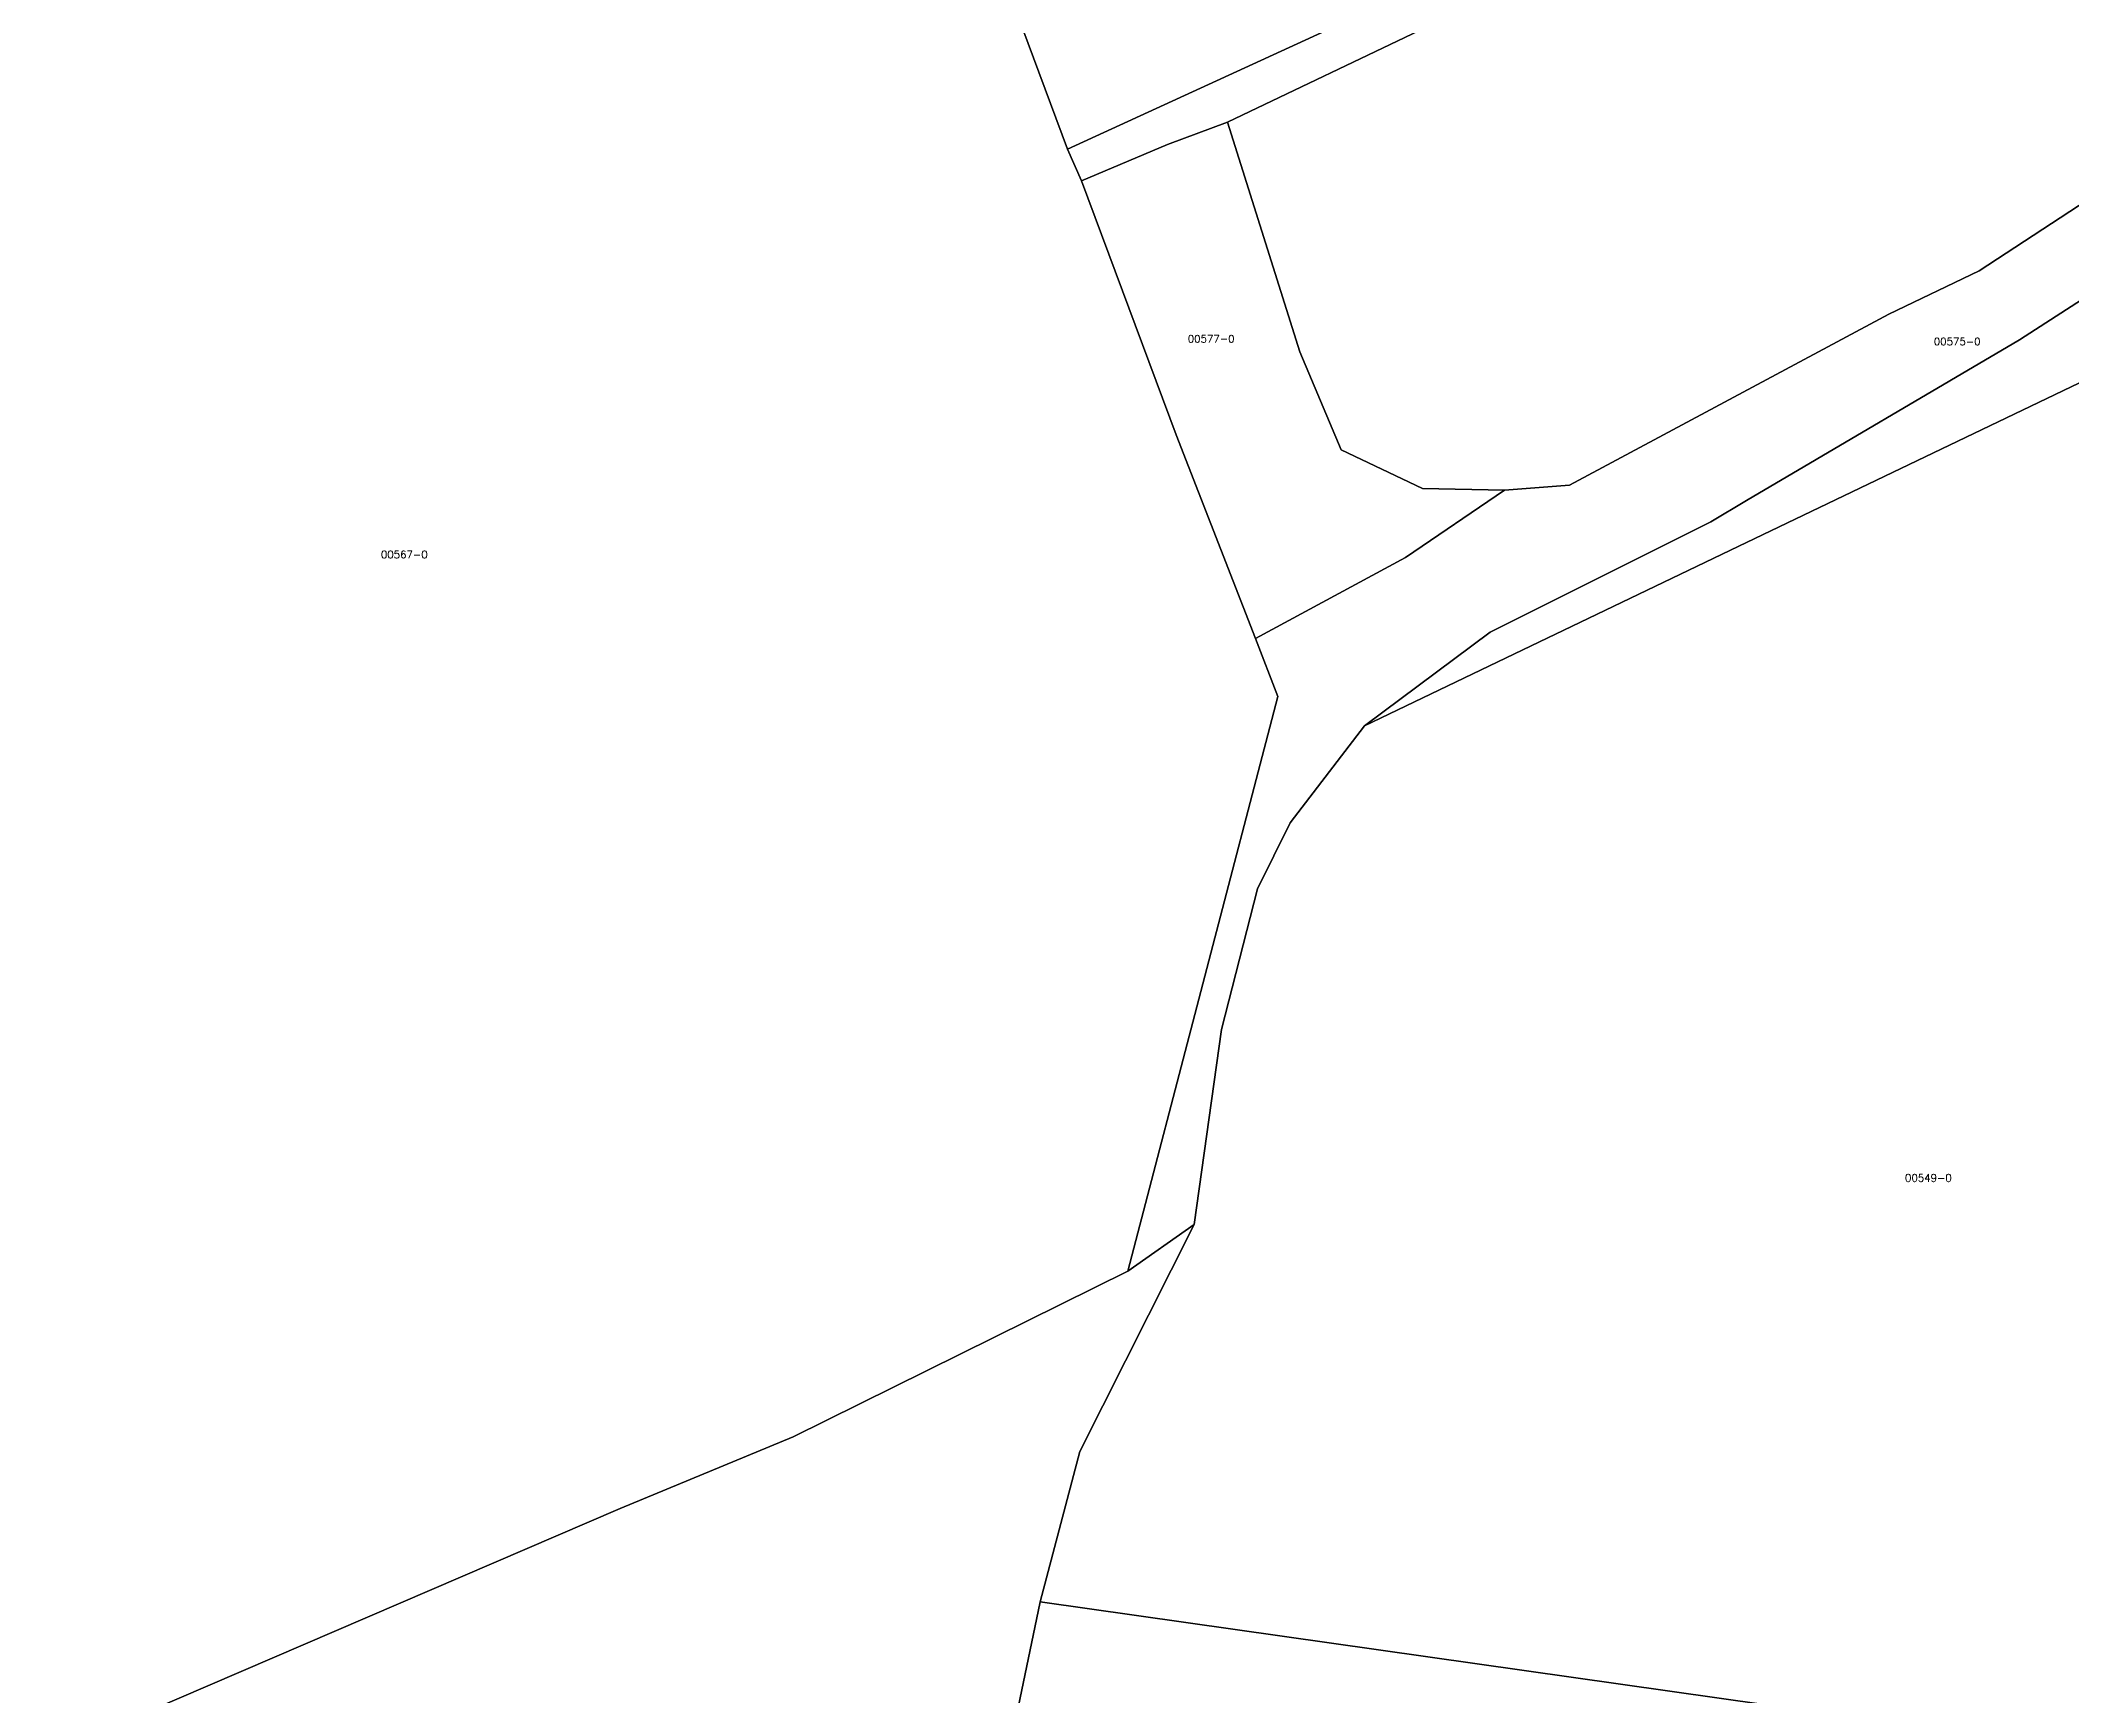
# Model space of a CAD drawing. Header units: metres. Extents: x 7423707 to 7427500, y 4706661 to 4708784.
# Drawn here: x 7424634.3 to 7424906, y 4707414.9 to 4707636.3 of the extents above; entities that cross this region are included whole.
import ezdxf

# ---------------------------------------------------------------- set-up
doc = ezdxf.new("R2010")
doc.units = ezdxf.units.M
doc.layers.add('Numrat_Parcelave', color=7, linetype='Continuous')
doc.layers.add('Parcelat_kadastrale2021', color=7, linetype='Continuous')
doc.styles.get("Standard").update_dxf_attribs({"font": 'simplex.shx'})

msp = doc.modelspace()

# ---------------------------------------------------------------- linework, layer by layer
at = {"layer": 'Parcelat_kadastrale2021'}
for points in [[(7424900.73, 4707706.83), (7424923.11, 4707727.14), (7424926.53, 4707719.15), (7424916.86, 4707713.77), (7424915.59, 4707705.96), (7424918.51, 4707695.01), (7424911.62, 4707704.56), (7424906.76, 4707704.74), (7424889.3, 4707685.16), (7424878.24, 4707668.16), (7424850.25, 4707654.44), (7424819.75, 4707638.12), (7424793.06, 4707625.38), (7424785.03, 4707622.4), (7424773.5, 4707617.52), (7424771.66, 4707621.78), (7424819.11, 4707643.59), (7424849.79, 4707659.09), (7424872.51, 4707672.74), (7424885.88, 4707689.33), (7424888, 4707691.82)], [(7424885.74, 4707710.88), (7424886.03, 4707705.8), (7424863.93, 4707684.8), (7424846.83, 4707662.33), (7424870.79, 4707674.7), (7424885.88, 4707689.33), (7424872.51, 4707672.74), (7424849.79, 4707659.09), (7424819.11, 4707643.59), (7424771.66, 4707621.78), (7424758.7, 4707656.56), (7424740.78, 4707703.99), (7424753.34, 4707707.23), (7424755.79, 4707702.95), (7424770.44, 4707660.48), (7424816.67, 4707680.01)], [(7424830.12, 4707576.16), (7424819.13, 4707576.39), (7424808.26, 4707581.57), (7424802.74, 4707594.66), (7424793.06, 4707625.38), (7424819.75, 4707638.12), (7424850.25, 4707654.44), (7424878.24, 4707668.16), (7424889.3, 4707685.16), (7424906.76, 4707704.74), (7424911.62, 4707704.56), (7424918.51, 4707695.01), (7424928.96, 4707668.32), (7424933.84, 4707651.1), (7424933.92, 4707641.24), (7424928.9, 4707631.2), (7424920.19, 4707622.87), (7424893.64, 4707605.49), (7424881.52, 4707599.72), (7424838.79, 4707576.84)], [(7424785.03, 4707622.4), (7424793.06, 4707625.38), (7424802.74, 4707594.66), (7424808.26, 4707581.57), (7424819.13, 4707576.39), (7424830.12, 4707576.16), (7424816.85, 4707567.15), (7424796.78, 4707556.32), (7424786.18, 4707583.56), (7424773.5, 4707617.52)], [(7424788.6, 4707477.92), (7424792.23, 4707504), (7424797.06, 4707522.84), (7424801.45, 4707531.64), (7424811.39, 4707544.64), (7424862.51, 4707569.15), (7424939.62, 4707606.11), (7424987.01, 4707471.33), (7424987.68, 4707465.19), (7424985.03, 4707459.67), (7424926.59, 4707439.28), (7424932.35, 4707423.93), (7424911.8, 4707416.79), (7424927.64, 4707371.66), (7424920.2, 4707369.01), (7424927.3, 4707350.32), (7424926.99, 4707349.68), (7424891.64, 4707337.25), (7424892.2, 4707338.77), (7424865.13, 4707413.66), (7424768, 4707427.43), (7424773.3, 4707447.54)]]:
    msp.add_lwpolyline(points, close=True, dxfattribs=at)
for points in [[(7424614.98, 4707692.65), (7424673.35, 4707698.51), (7424740.78, 4707703.99), (7424758.7, 4707656.56), (7424771.66, 4707621.78), (7424773.5, 4707617.52), (7424786.18, 4707583.56), (7424796.78, 4707556.32), (7424799.77, 4707548.54), (7424779.71, 4707471.67), (7424734.94, 4707449.54), (7424711.79, 4707439.92), (7424546.85, 4707369.03)], [(7424927.64, 4707371.66), (7424911.8, 4707416.79), (7424932.35, 4707423.93), (7424926.59, 4707439.28), (7424985.03, 4707459.67), (7424987.68, 4707465.19), (7424987.01, 4707471.33), (7424939.62, 4707606.11), (7424862.51, 4707569.15), (7424811.39, 4707544.64), (7424828.21, 4707557.18), (7424857.72, 4707571.92), (7424862.51, 4707574.77), (7424899.01, 4707596.25), (7424924.64, 4707612.81), (7424938.8, 4707632.22), (7424943.9, 4707616.37), (7424956.78, 4707580.15), (7424987.6, 4707493.13), (7425000.48, 4707459.04), (7425025.83, 4707384.38)], [(7424924.64, 4707612.81), (7424899.01, 4707596.25), (7424862.51, 4707574.77), (7424857.72, 4707571.92), (7424828.21, 4707557.18), (7424811.39, 4707544.64), (7424801.45, 4707531.64), (7424797.06, 4707522.84), (7424792.23, 4707504), (7424788.6, 4707477.92), (7424779.71, 4707471.67), (7424799.77, 4707548.54), (7424796.78, 4707556.32), (7424816.85, 4707567.15), (7424830.12, 4707576.16), (7424838.79, 4707576.84), (7424881.52, 4707599.72), (7424893.64, 4707605.49), (7424920.19, 4707622.87)], [(7424546.85, 4707369.03), (7424711.79, 4707439.92), (7424734.94, 4707449.54), (7424779.71, 4707471.67), (7424788.6, 4707477.92), (7424773.3, 4707447.54), (7424768, 4707427.43), (7424761.71, 4707397.26), (7424754.62, 4707388.95), (7424732.74, 4707387.21), (7424727.85, 4707376.01), (7424701.68, 4707396.56), (7424689.34, 4707387.61), (7424650, 4707361.12), (7424643.24, 4707354.68), (7424700.13, 4707320.97), (7424692.18, 4707307.28), (7424691.58, 4707279.46), (7424692.35, 4707255.02), (7424687.96, 4707243.59), (7424662.38, 4707255.83), (7424645.13, 4707258.17), (7424621.31, 4707252)], [(7424761.71, 4707397.26), (7424768, 4707427.43), (7424865.13, 4707413.66)]]:
    msp.add_lwpolyline(points, dxfattribs=at)

# ---------------------------------------------------------------- texts
at = {"layer": 'Numrat_Parcelave'}
for s, p in [('00577-0', (7424787.73, 4707595.91)), ('00575-0', (7424887.55, 4707595.54)), ('00567-0', (7424679.78, 4707567.05)), ('00549-0', (7424883.7, 4707483.65))]:
    msp.add_text(s, height=1, dxfattribs=at).set_placement(p)

doc.saveas('drawing.dxf')
